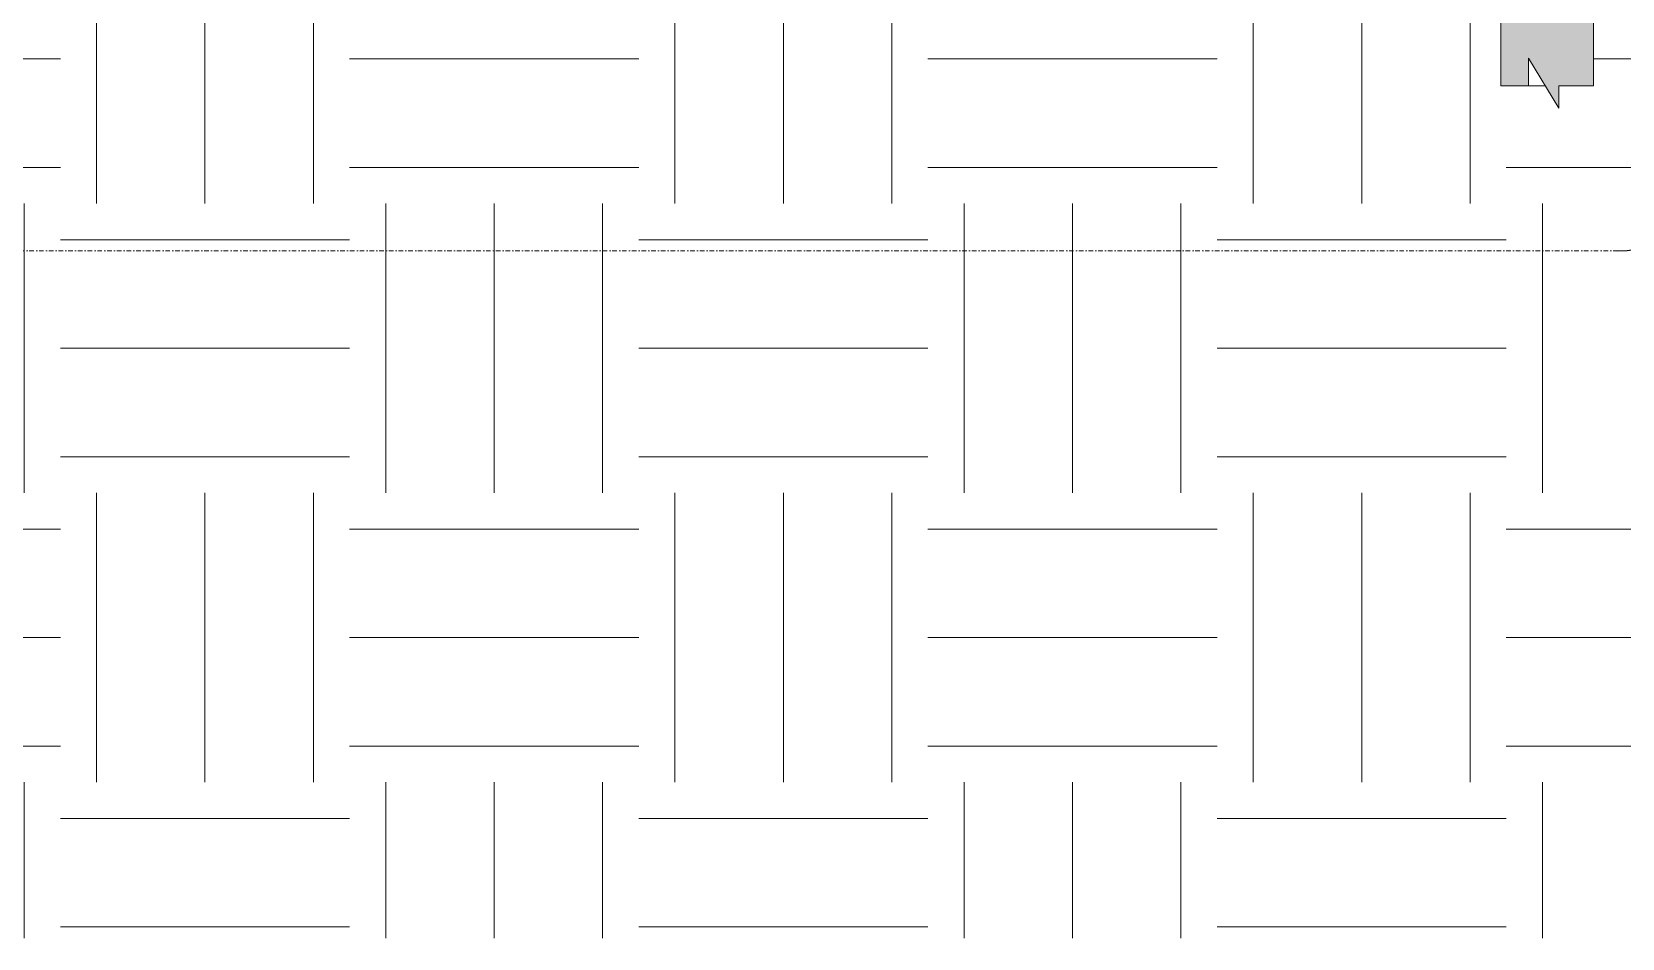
# Model space of a CAD drawing. Header units: millimetres. Extents: x -25665 to 25841, y -6376 to 15610.
# Drawn here: x 9747 to 13184, y -1964 to -7 of the extents above; entities that cross this region are included whole.
import ezdxf

# ---------------------------------------------------------------- set-up
doc = ezdxf.new("R2010")
doc.units = ezdxf.units.MM
doc.linetypes.add('Dash dot', pattern=[21, 10, -5, 1, -5])
for name, color, linetype, lineweight in [('A-DETL-GENF', 92, 'Continuous', 9), ('A-DETL-MEDM', 33, 'Continuous', 25), ('A-DETL-THIN', 151, 'Continuous', 9)]:
    doc.layers.add(name, color=color, linetype=linetype, lineweight=lineweight)

# ---------------------------------------------------------------- blocks, each defined once
blk = doc.blocks.new('Dummy_Callout_Boundary_18357 - Dummy_Callout_Boundary_18357-1197694-Section - D')
at = {"layer": 'A-DETL-GENF', "linetype": 'Dash dot'}
blk.add_line((13174.8, -480), (9222.2, -480), dxfattribs=at)
at = {"layer": 'A-DETL-MEDM'}
blk.add_arc((13174.8, -280), 200, 270, 360, dxfattribs=at)

msp = doc.modelspace()

# ---------------------------------------------------------------- hatches: boundary and pattern name
at = {"layer": 'A-DETL-GENF'}
msp.add_hatch(color=253, dxfattribs=at).paths.add_polyline_path([(13047.2, -171.8), (13047.2, -123.2), (13122.2, -123.2), (13122.2, 2700), (12922.2, 2700), (12922.2, -123.2), (12982.2, -123.2), (12982.2, -63.2)])
h = msp.add_hatch(dxfattribs=at)
h.set_pattern_fill('FP_19', color=253, style=0, pattern_type=2)
h.set_pattern_definition([(0, (-2066.66, 4700), (625, 625), [625, -625]), (0, (-2066.66, 4934.4), (625, 625), [625, -625]), (0, (-2066.66, 5168.75), (625, 625), [625, -625]), (90, (-1988.54, 5246.9), (-625, 625), [625, -625]), (90, (-1754.16, 5246.9), (-625, 625), [625, -625]), (90, (-1519.8, 5246.9), (-625, 625), [625, -625])])
h.paths.add_polyline_path([(12923.1, -1964.5), (14073.4, -1964.5), (14073.4, 71.5), (13122.2, 71.5), (13122.2, -123.2), (13047.2, -123.2), (13047.2, -171.8), (13018.1, -123.2), (12922.2, -123.2), (12922.2, 300), (10032.2, 300), (9782.2, 50), (9622.2, 50), (9622.2, 120), (5022.2, 120), (5022.2, -250), (4772.2, -250), (4772.2, 150), (3772.2, 150), (3772.2, 200), (2122.2, 200), (2122.2, -250), (1922.2, -250), (1922.2, 200), (-2162.8, 200), (-2162.8, -250), (-2362.8, -250), (-2362.8, 200), (-6777.8, 200), (-6777.8, -250), (-7027.8, -250), (-7027.8, 148.2), (-8647.1, 148.2), (-9113.1, -84.8), (-9113.1, -230), (-17877.8, -230), (-17877.8, -547.3), (-17952.8, -547.3), (-17952.8, -595.8), (-18017.8, -487.3), (-18017.8, -547.3), (-18077.8, -547.3), (-18077.8, -230), (-18422.4, -230), (-18422.4, -1964.5), (12899, -1964.5)])

# ---------------------------------------------------------------- linework, layer by layer
at = {"layer": 'A-DETL-THIN'}
for p, q in [((12922.2, 2700), (12922.2, -123.2)), ((13122.2, -123.2), (13122.2, 2700)), ((12982.2, -123.2), (12982.2, -63.2)), ((12982.2, -63.2), (13047.2, -171.8)), ((12922.2, -123.2), (12982.2, -123.2)), ((13018.1, -123.2), (12982.2, -123.2)), ((13047.2, -171.8), (13047.2, -123.2)), ((13047.2, -123.2), (13122.2, -123.2))]:
    msp.add_line(p, q, dxfattribs=at)

# ---------------------------------------------------------------- block references
at = {"layer": 'A-DETL-GENF'}
msp.add_blockref('Dummy_Callout_Boundary_18357 - Dummy_Callout_Boundary_18357-1197694-Section - D', (0, 0), dxfattribs=at)

doc.saveas('drawing.dxf')
